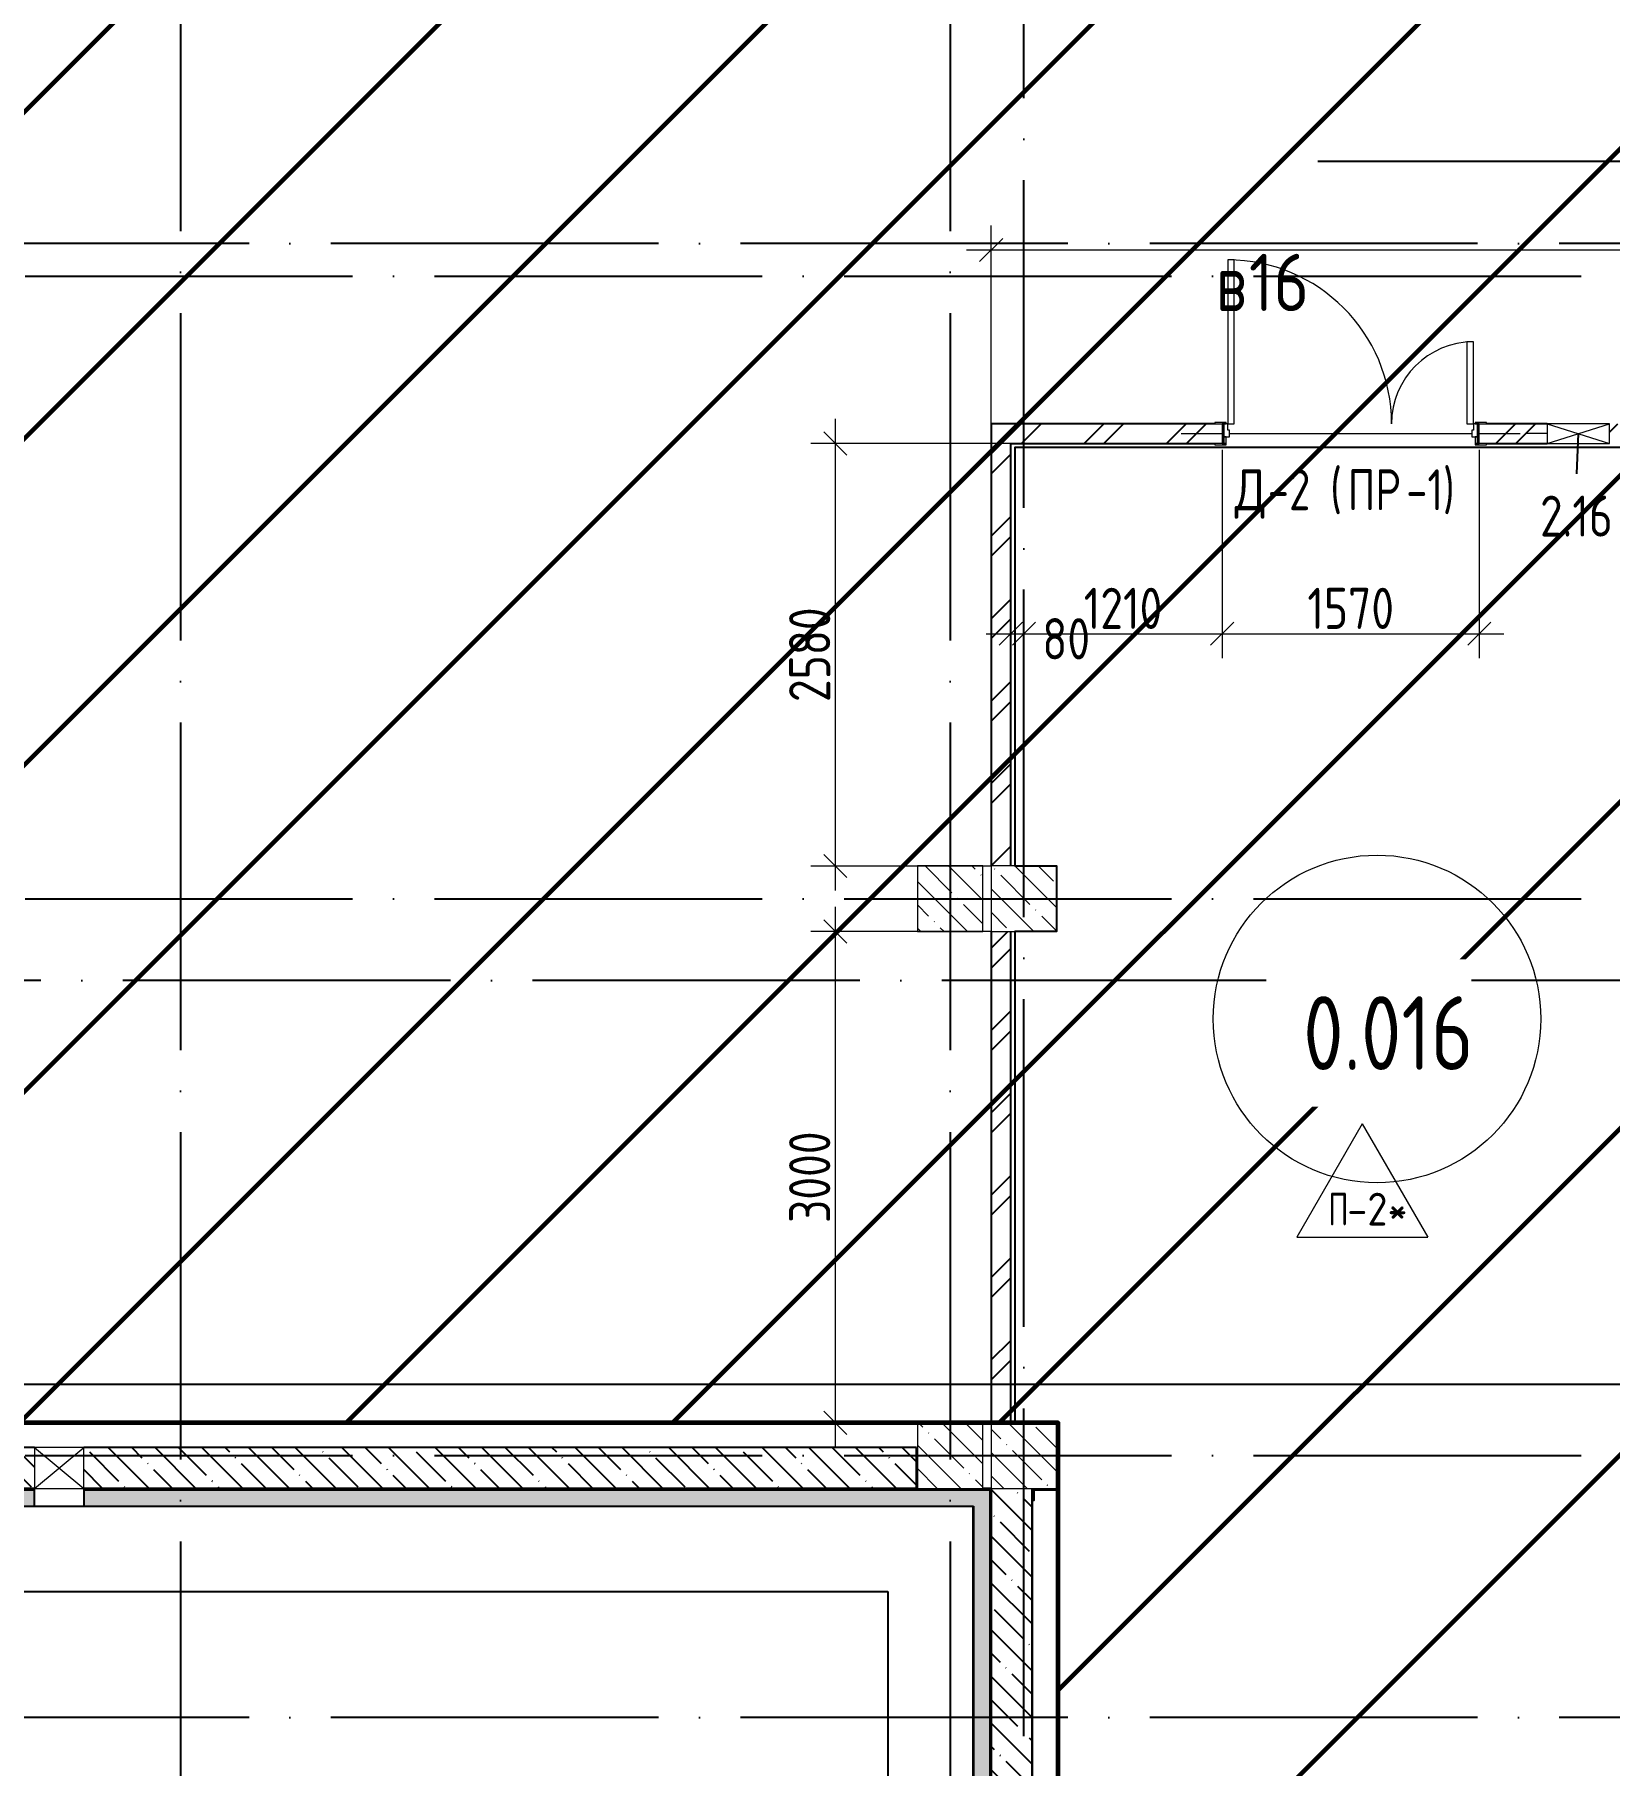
# Model space of a CAD drawing. Header units: millimetres. Extents: x -68946 to 288321, y -402657 to 324925.
# Drawn here: x 120766 to 130381, y 134531 to 145098 of the extents above; entities that cross this region are included whole.
import ezdxf

# ---------------------------------------------------------------- set-up
doc = ezdxf.new("R2010")
doc.units = ezdxf.units.MM
doc.linetypes.add('ADSK_Линия сетки', pattern=[2500, 2000, -250, 0, -250])
doc.linetypes.add('ADSK_Штриховая_ш3 п1_5', pattern=[22.5, 15, -7.5])
doc.layers.get('Defpoints').update_dxf_attribs({"color": 250})
for name, color, linetype, lineweight in [('3.4) ПТ-5         4 вып', 150, 'Continuous', 60), ('A-ANNO-DIMS', 250, 'Continuous', 9), ('A-AREA-BNDY', 7, 'Continuous', 5), ('A-AREA-IDEN', 250, 'Continuous', 9), ('A-DETL-1', 250, 'Continuous', 53), ('A-DETL-GENF', 250, 'Continuous', 9), ('A-DETL-GENF-1', 250, 'Continuous', 5), ('A-DOOR', 250, 'Continuous', 5), ('A-DOOR-1', 250, 'Continuous', 13), ('A-DOOR-FRAM', 250, 'Continuous', 5), ('A-DOOR-IDEN', 7, 'Continuous', 9), ('A-FLOR-IDEN', 7, 'Continuous', 9), ('A-GENM-1', 250, 'Continuous', 5), ('A-GENM-2', 250, 'Continuous', 5), ('A-GLAZ-IDEN', 7, 'Continuous', 9), ('A-WALL', 250, 'Continuous', 9), ('A-WALL-1', 250, 'Continuous', 50), ('A-WALL-2', 250, 'Continuous', 5), ('A-WALL-3', 250, 'Continuous', 13), ('A-WALL-FNSH-1', 250, 'Continuous', 5), ('G-ANNO-SYMB-3', 250, 'Continuous', 9), ('I-WALL-1', 250, 'Continuous', 5), ('S-COLS-1', 250, 'Continuous', 5), ('S-COLS-2', 250, 'Continuous', 5), ('Оси-1', 250, 'ADSK_Линия сетки', 9)]:
    doc.layers.add(name, color=color, linetype=linetype, lineweight=lineweight)
doc.layers.add('A-AREA-1', color=4, linetype='ADSK_Штриховая_ш3 п1_5', lineweight=25, true_color=0x00ffff)
doc.layers.add('A-GLAZ-1', color=7, linetype='Continuous', lineweight=5, true_color=0x7f7f7f)
doc.styles.add('GOST Common_1', font='', dxfattribs={"width": 0.9, "height": 250})
doc.styles.add('GOST Common_2', font='', dxfattribs={"width": 0.8, "height": 350})
doc.styles.add('ISOCPEUR', font='isocpeur.ttf', dxfattribs={"width": 0.8, "height": 100})
doc.styles.add('ISOCPEUR_1', font='isocpeur.ttf', dxfattribs={"width": 0.9, "height": 250})
doc.styles.add('ISOCPEUR_I_1', font='ГОСТ тип А.ttf', dxfattribs={"height": 2500})
doc.styles.add('А3', font='ГОСТ тип А.ttf')
doc.styles.get('GOST Common_1').set_extended_font_data('GOST Common')
doc.styles.get('GOST Common_2').set_extended_font_data('GOST Common')
doc.dimstyles.new('ADSK_Основной_2_5_мм', dxfattribs={"dimscale": 304.8, "dimtxt": 0.824897, "dimasz": 0.463911, "dimexe": 0.492126, "dimexo": 0.001615, "dimgap": 0.098425, "dimtad": 1, "dimdec": 0, "dimlfac": 304.8, "dimdsep": 46, "dimtxsty": 'GOST Common_1', "dimblk1": 'OBLIQUE', "dimblk2": 'OBLIQUE', "dimsah": 1, "dimcen": 0.09, "dimdle": 0.492126, "dimazin": 0, "dimtfac": 1, "dimtdec": 4, "dimtix": 1, "dimtmove": 0, "dimatfit": 3, "dimfxl": 1, "dimtvp": 1, "dimtolj": 1, "dimtzin": 0, "dimlwd": 9, "dimlwe": 9, "dimarcsym": 2})
doc.dimstyles.new('ADSK_Основной_2_5_мм_1', dxfattribs={"dimscale": 304.8, "dimtxt": 0.824897, "dimasz": 0.463911, "dimexe": 0.492126, "dimexo": 0.001615, "dimgap": 0.098425, "dimtad": 1, "dimdec": 0, "dimlfac": 304.8, "dimdsep": 46, "dimtxsty": 'GOST Common_1', "dimblk1": 'OBLIQUE', "dimblk2": 'OBLIQUE', "dimsah": 1, "dimcen": 0.09, "dimdle": 0.492126, "dimazin": 0, "dimtfac": 1, "dimtdec": 4, "dimtix": 1, "dimtmove": 1, "dimatfit": 3, "dimfxl": 1, "dimtvp": 1, "dimtolj": 1, "dimtzin": 0, "dimlwd": 9, "dimlwe": 9, "dimarcsym": 2})
pattern_1 = [(135, (12755.58, 117197.27), (-142.5612, -142.5612), []), (135, (12898.14, 117197.27), (-142.5612, -142.5612), [252.016, -50.403, 3.353, -47.05])]
pattern_2 = [(0, (12755.58, 117197.27), (120.968, 69.841), [80.645, -161.29]), (120, (12755.58, 117197.27), (-120.96808, 69.84086), [80.645, -161.29]), (60, (12755.58, 117197.27), (-8e-05, 139.68186), [0, -161.29, 80.645, 0])]
pattern_3 = [(45, (12755.58, 117197.27), (-251.4472, 251.4472), []), (45, (12755.58, 117578.27), (-251.4472, 251.4472), [])]

# ---------------------------------------------------------------- blocks, each defined once
blk = doc.blocks.new('BSC_Колонна _Прямоугольная - 400x400-V28-АР1_Маркировочный план подвала_ Блок 2_ 3')
at = {"layer": 'S-COLS-1'}
h = blk.add_hatch(dxfattribs=at)
h.set_pattern_fill('FP_38', color=256, style=0, pattern_type=2)
h.set_pattern_definition([(135, (-114050, -19225), (-142.56192, -142.56192), []), (135, (-113907.44, -19225), (-142.56192, -142.56192), [252.016, -50.403, 3.353, -47.05])])
h.paths.add_polyline_path([(200, -200), (200, 200), (-200, 200), (-200, -200)])
at = {"layer": 'S-COLS-2'}
for p, q in [((200, 200), (-200, 200)), ((-200, 200), (-200, -200)), ((200, -200), (200, 200)), ((-200, -200), (200, -200))]:
    blk.add_line(p, q, dxfattribs=at)
blk = doc.blocks.new('BSC_Колонна _Прямоугольная - 400x400-V35-АР1_Маркировочный план подвала_ Блок 2_ 3')
at = {"layer": 'S-COLS-1'}
h = blk.add_hatch(dxfattribs=at)
h.set_pattern_fill('FP_45', color=256, style=0, pattern_type=2)
h.set_pattern_definition([(135, (-114050, -22625), (-142.5612, -142.5612), []), (135, (-113907.44, -22625), (-142.5612, -142.5612), [252.016, -50.403, 3.353, -47.05])])
h.paths.add_polyline_path([(200, -200), (200, 200), (-200, 200), (-200, -200)])
at = {"layer": 'S-COLS-2'}
for p, q in [((200, 200), (-200, 200)), ((-200, 200), (-200, -200)), ((200, -200), (200, 200)), ((-200, -200), (200, -200))]:
    blk.add_line(p, q, dxfattribs=at)
blk = doc.blocks.new('BSC_Колонна _Прямоугольная - 400x400-V60-АР1_Маркировочный план подвала_ Блок 2_ 3')
at = {"layer": 'S-COLS-1'}
h = blk.add_hatch(dxfattribs=at)
h.set_pattern_fill('FP_70', color=256, style=0, pattern_type=2)
h.set_pattern_definition([(135, (-113600, -19225), (-142.56192, -142.56192), []), (135, (-113457.44, -19225), (-142.56192, -142.56192), [252.016, -50.403, 3.353, -47.05])])
h.paths.add_polyline_path([(200, -200), (200, 200), (-200, 200), (-200, -200)])
at = {"layer": 'S-COLS-2'}
for p, q in [((200, 200), (-200, 200)), ((-200, 200), (-200, -200)), ((200, -200), (200, 200)), ((-200, -200), (200, -200))]:
    blk.add_line(p, q, dxfattribs=at)
blk = doc.blocks.new('BSC_Колонна _Прямоугольная - 400x400-V61-АР1_Маркировочный план подвала_ Блок 2_ 3')
at = {"layer": 'S-COLS-1'}
h = blk.add_hatch(dxfattribs=at)
h.set_pattern_fill('FP_71', color=256, style=0, pattern_type=2)
h.set_pattern_definition([(135, (-113600, -22625), (-142.5612, -142.5612), []), (135, (-113457.44, -22625), (-142.5612, -142.5612), [252.016, -50.403, 3.353, -47.05])])
h.paths.add_polyline_path([(200, -200), (200, 200), (-200, 200), (-200, -200)])
at = {"layer": 'S-COLS-2'}
for p, q in [((200, 200), (-200, 200)), ((-200, 200), (-200, -200)), ((200, -200), (200, 200)), ((-200, -200), (200, -200))]:
    blk.add_line(p, q, dxfattribs=at)
blk = doc.blocks.new('Дверь_СКБ_2Ст - СОШ_Дв_1570_1550_x2100h _пр_ завертка-35617996-АР1_Маркировочный план подвала_ Блок 2_ 3')
at = {"layer": 'A-DOOR'}
h = blk.add_hatch(dxfattribs=at)
h.set_pattern_fill('FP_10', color=256, style=0, pattern_type=2)
h.set_pattern_definition([(135, (1501.41, 124.685), (-14.14214, -14.14214), []), (225, (1501.41, 124.685), (14.14214, -14.14214), [])])
h.paths.add_polyline_path([(797.5, 60), (787.5, 60), (787.5, -60), (797.5, -60)])
at = {"layer": 'A-DOOR-FRAM'}
h = blk.add_hatch(dxfattribs=at)
h.set_pattern_fill('FP_11', color=256, style=0, pattern_type=2)
h.set_pattern_definition([(45, (-621.384, 124.685), (-14.1421, 14.1421), []), (135, (-621.384, 124.685), (-14.1421, -14.1421), [])])
h.paths.add_polyline_path([(-762.5, 60), (-772.5, 60), (-772.5, -60), (-762.5, -60)])
at = {"layer": 'A-DOOR'}
for centre, radius, start, end in [((-737.5, 60), 1000, 0, 90), ((762.5, 60), 500, 90, 180)]:
    blk.add_arc(centre, radius, start, end, dxfattribs=at)
at = {"layer": 'A-DOOR-1'}
for p, q in [((-737.5, 1060), (-737.5, 60)), ((-697.5, 1060), (-737.5, 1060)), ((-697.5, 60), (-697.5, 1060)), ((762.5, 560), (722.5, 560)), ((722.5, 560), (722.5, 60)), ((762.5, 60), (762.5, 560)), ((-737.5, 60), (-697.5, 60)), ((722.5, 60), (762.5, 60))]:
    blk.add_line(p, q, dxfattribs=at)
at = {"layer": 'A-DOOR-FRAM'}
for p, q in [((-747.5, 68), (-817.5, 68)), ((-817.5, 68), (-817.5, 60)), ((-817.5, 60), (-747.5, 60)), ((-762.5, 60), (-772.5, 60)), ((-772.5, 60), (-772.5, -60)), ((-737.5, 60), (-762.5, 60)), ((-762.5, 60), (-762.5, -20)), ((-762.5, -60), (-762.5, 60)), ((-747.5, 60), (-747.5, 68)), ((-737.5, 20), (-737.5, 60)), ((-727.5, 20), (-737.5, 20)), ((-727.5, -20), (-727.5, 20)), ((762.5, 20), (752.5, 20)), ((752.5, 20), (752.5, -20)), ((762.5, 60), (762.5, 20)), ((787.5, 60), (762.5, 60)), ((842.5, 68), (772.5, 68)), ((772.5, 68), (772.5, 60)), ((772.5, 60), (842.5, 60)), ((787.5, -20), (787.5, 60)), ((797.5, 60), (787.5, 60)), ((787.5, 60), (787.5, -60)), ((797.5, -60), (797.5, 60)), ((842.5, 60), (842.5, 68)), ((-747.5, -60), (-817.5, -60)), ((-817.5, -60), (-817.5, -68)), ((-817.5, -68), (-747.5, -68)), ((-772.5, -60), (-762.5, -60)), ((-762.5, -20), (-727.5, -20)), ((-747.5, -20), (-762.5, -20)), ((-762.5, -20), (-762.5, -60)), ((-762.5, -60), (-747.5, -60)), ((-747.5, -60), (-747.5, -20)), ((-747.5, -68), (-747.5, -60)), ((752.5, -20), (787.5, -20)), ((787.5, -20), (772.5, -20)), ((772.5, -20), (772.5, -60)), ((772.5, -60), (787.5, -60)), ((842.5, -60), (772.5, -60)), ((772.5, -60), (772.5, -68)), ((772.5, -68), (842.5, -68)), ((787.5, -60), (787.5, -20)), ((787.5, -60), (797.5, -60)), ((842.5, -68), (842.5, -60))]:
    blk.add_line(p, q, dxfattribs=at)
blk = doc.blocks.new('_Wn_-As_OpeningMEP_wall__Rectangular - _Wn_-As_OpeningMEP_wall__Rectangular-40863529-АР1_Маркировочный план подвала_ Блок 2_ 3')
at = {"layer": 'A-DETL-GENF'}
for p, q in [((190, 60), (-190, 60)), ((-190, 60), (-190, -60)), ((190, -60), (190, 60)), ((-190, -60), (190, -60))]:
    blk.add_line(p, q, dxfattribs=at)
at = {"layer": 'A-DETL-GENF-1'}
for p, q in [((190, -60), (-190, 60)), ((190, 60), (-190, -60)), ((-190, 60), (-190, -60)), ((190, -60), (190, 60))]:
    blk.add_line(p, q, dxfattribs=at)
blk = doc.blocks.new('_Wn_-As_OpeningMEP_wall__Rectangular - _Wn_-As_OpeningMEP_wall__Rectangular-32493704-АР1_Маркировочный план подвала_ Блок 2_ 3')
at = {"layer": 'A-DETL-GENF'}
for p, q in [((150, 125), (-150, 125)), ((-150, 125), (-150, -125)), ((150, -125), (150, 125)), ((-150, -125), (150, -125))]:
    blk.add_line(p, q, dxfattribs=at)
at = {"layer": 'A-DETL-GENF-1'}
for p, q in [((150, -125), (-150, 125)), ((150, 125), (-150, -125)), ((-150, 125), (-150, -125)), ((150, -125), (150, 125))]:
    blk.add_line(p, q, dxfattribs=at)
blk = doc.blocks.new('Ом_Перемычка из уголков - A1-1_57 63x100x6-V106-АР1_Маркировочный план подвала_ Блок 2_ 3')
at = {"layer": 'A-GENM-2'}
for p, q in [((-910, 0), (-660, 0)), ((-615, 0), (865, 0)), ((910, 0), (1160, 0))]:
    blk.add_line(p, q, dxfattribs=at)
blk = doc.blocks.new('Ом_Арматурная перемычка - A1-0_27-32789181-АР1_Маркировочный план подвала_ Блок 2_ 3')
at = {"layer": 'A-GENM-2'}
blk.add_line((250, 0), (380, 0), dxfattribs=at)
blk = doc.blocks.new('AAR_СКБ_Марка_Помещения - Номер-17325395-АР1_Маркировочный план подвала_ Блок 2_ 3')
at = {"layer": 'A-AREA-IDEN'}
blk.add_circle((0, 1.502), 4, dxfattribs=at)
blk = doc.blocks.new('_Oblique')
at = {"color": 0, "linetype": 'ByBlock', "lineweight": -2}
blk.add_line((-0.5, -0.5), (0.5, 0.5), dxfattribs=at)
blk = doc.blocks.new('*D5513')
at = {"layer": 'A-ANNO-DIMS', "color": 0, "lineweight": 9, "transparency": 16777216}
for p, q in [((125654, 139772), (125654, 136472)), ((126605, 139622), (125504, 139622)), ((126605, 136622), (125504, 136622))]:
    blk.add_line(p, q, dxfattribs=at)
at = {"layer": 'Defpoints', "color": 0, "transparency": 16777216}
for p in [(126606, 139622), (125654, 136622), (126606, 136622)]:
    blk.add_point(p, dxfattribs=at)
at = {"layer": 'A-ANNO-DIMS', "color": 0, "lineweight": 9, "transparency": 16777216, "xscale": 141.4, "yscale": 141.4, "zscale": 141.4}
for p, rotation in [((125654, 139622), 90), ((125654, 136622), 270)]:
    blk.add_blockref('_Oblique', p, dxfattribs=dict(at, rotation=rotation))
at = {"layer": 'A-ANNO-DIMS', "color": 0, "lineweight": 25, "transparency": 16777216, "insert": (125498, 138122), "char_height": 251.4, "width": 756.84, "attachment_point": 5, "rotation": 90, "style": 'А3'}
blk.add_mtext('\\A1;3000', dxfattribs=at)
blk = doc.blocks.new('*D5514')
at = {"layer": 'A-ANNO-DIMS', "color": 0, "lineweight": 9, "transparency": 16777216}
for p, q in [((125654, 142752), (125654, 139872)), ((126725, 142602), (125504, 142602)), ((126605, 140022), (125504, 140022))]:
    blk.add_line(p, q, dxfattribs=at)
at = {"layer": 'Defpoints', "color": 0, "transparency": 16777216}
for p in [(126726, 142602), (125654, 140022), (126606, 140022)]:
    blk.add_point(p, dxfattribs=at)
at = {"layer": 'A-ANNO-DIMS', "color": 0, "lineweight": 9, "transparency": 16777216, "xscale": 141.4, "yscale": 141.4, "zscale": 141.4}
for p, rotation in [((125654, 142602), 90), ((125654, 140022), 270)]:
    blk.add_blockref('_Oblique', p, dxfattribs=dict(at, rotation=rotation))
at = {"layer": 'A-ANNO-DIMS', "color": 0, "lineweight": 25, "transparency": 16777216, "insert": (125498, 141312), "char_height": 251.4, "width": 756.84, "attachment_point": 5, "rotation": 90, "style": 'А3'}
blk.add_mtext('\\A1;2580', dxfattribs=at)
blk = doc.blocks.new('*D5515')
at = {"layer": 'A-ANNO-DIMS', "color": 0, "lineweight": 9, "transparency": 16777216}
for p, q in [((126606, 142723), (126606, 143933)), ((149236, 143882), (149236, 143633)), ((126456, 143783), (149386, 143783))]:
    blk.add_line(p, q, dxfattribs=at)
at = {"layer": 'Defpoints', "color": 0, "transparency": 16777216}
for p in [(149236, 143883), (149236, 143783), (126606, 142722)]:
    blk.add_point(p, dxfattribs=at)
at = {"layer": 'A-ANNO-DIMS', "color": 0, "lineweight": 9, "transparency": 16777216, "xscale": 141.4, "yscale": 141.4, "zscale": 141.4, "rotation": 180}
blk.add_blockref('_Oblique', (126606, 143783), dxfattribs=at)
at = {"layer": 'A-ANNO-DIMS', "color": 0, "lineweight": 9, "transparency": 16777216, "xscale": 141.4, "yscale": 141.4, "zscale": 141.4}
blk.add_blockref('_Oblique', (149236, 143783), dxfattribs=at)
at = {"layer": 'A-ANNO-DIMS', "color": 0, "lineweight": 25, "transparency": 16777216, "insert": (140356, 144338), "char_height": 251.4, "width": 946.05, "attachment_point": 1, "line_spacing_factor": 1.022761, "style": 'А3'}
blk.add_mtext('\\A1;22630', dxfattribs=at)
blk = doc.blocks.new('*D5571')
at = {"layer": 'A-ANNO-DIMS', "color": 0, "lineweight": 9, "transparency": 16777216}
for p, q in [((126726, 141539), (126726, 141290)), ((126806, 141539), (126806, 141290)), ((126576, 141440), (126956, 141440))]:
    blk.add_line(p, q, dxfattribs=at)
at = {"layer": 'Defpoints', "color": 0, "transparency": 16777216}
for p in [(126726, 141540), (126806, 141540), (126806, 141440)]:
    blk.add_point(p, dxfattribs=at)
at = {"layer": 'A-ANNO-DIMS', "color": 0, "lineweight": 9, "transparency": 16777216, "xscale": 141.4, "yscale": 141.4, "zscale": 141.4, "rotation": 180}
blk.add_blockref('_Oblique', (126726, 141440), dxfattribs=at)
at = {"layer": 'A-ANNO-DIMS', "color": 0, "lineweight": 9, "transparency": 16777216, "xscale": 141.4, "yscale": 141.4, "zscale": 141.4}
blk.add_blockref('_Oblique', (126806, 141440), dxfattribs=at)
at = {"layer": 'A-ANNO-DIMS', "color": 0, "lineweight": 25, "transparency": 16777216, "insert": (126918, 141535), "char_height": 251.4, "width": 378.42, "attachment_point": 1, "line_spacing_factor": 1.022761, "style": 'А3'}
blk.add_mtext('\\A1;80', dxfattribs=at)
blk = doc.blocks.new('*D5572')
at = {"layer": 'A-ANNO-DIMS', "color": 0, "lineweight": 9, "transparency": 16777216}
for p, q in [((128016, 142562), (128016, 141290)), ((126806, 141539), (126806, 141290)), ((126656, 141440), (128166, 141440))]:
    blk.add_line(p, q, dxfattribs=at)
at = {"layer": 'Defpoints', "color": 0, "transparency": 16777216}
for p in [(128016, 142562), (126806, 141540), (128016, 141440)]:
    blk.add_point(p, dxfattribs=at)
at = {"layer": 'A-ANNO-DIMS', "color": 0, "lineweight": 9, "transparency": 16777216, "xscale": 141.4, "yscale": 141.4, "zscale": 141.4, "rotation": 180}
blk.add_blockref('_Oblique', (126806, 141440), dxfattribs=at)
at = {"layer": 'A-ANNO-DIMS', "color": 0, "lineweight": 9, "transparency": 16777216, "xscale": 141.4, "yscale": 141.4, "zscale": 141.4}
blk.add_blockref('_Oblique', (128016, 141440), dxfattribs=at)
at = {"layer": 'A-ANNO-DIMS', "color": 0, "lineweight": 25, "transparency": 16777216, "insert": (127411, 141595), "char_height": 251.4, "width": 644.34, "attachment_point": 5, "style": 'А3'}
blk.add_mtext('\\A1;1210', dxfattribs=at)
blk = doc.blocks.new('*D5573')
at = {"layer": 'A-ANNO-DIMS', "color": 0, "lineweight": 9, "transparency": 16777216}
for p, q in [((128016, 142562), (128016, 141290)), ((129586, 142562), (129586, 141290)), ((127866, 141440), (129736, 141440))]:
    blk.add_line(p, q, dxfattribs=at)
at = {"layer": 'Defpoints', "color": 0, "transparency": 16777216}
for p in [(128016, 142562), (129586, 142562), (129586, 141440)]:
    blk.add_point(p, dxfattribs=at)
at = {"layer": 'A-ANNO-DIMS', "color": 0, "lineweight": 9, "transparency": 16777216, "xscale": 141.4, "yscale": 141.4, "zscale": 141.4, "rotation": 180}
blk.add_blockref('_Oblique', (128016, 141440), dxfattribs=at)
at = {"layer": 'A-ANNO-DIMS', "color": 0, "lineweight": 9, "transparency": 16777216, "xscale": 141.4, "yscale": 141.4, "zscale": 141.4}
blk.add_blockref('_Oblique', (129586, 141440), dxfattribs=at)
at = {"layer": 'A-ANNO-DIMS', "color": 0, "lineweight": 25, "transparency": 16777216, "insert": (128801, 141595), "char_height": 251.4, "width": 700.59, "attachment_point": 5, "style": 'А3'}
blk.add_mtext('\\A1;1570', dxfattribs=at)
blk = doc.blocks.new('AAR_СКБ_Марка_Перекрытия - Марка пола-17325028-АР1_Маркировочный план подвала_ Блок 2_ 3')
at = {"layer": 'A-FLOR-IDEN'}
for p, q in [((0, 6.93), (-4, 0)), ((0, 6.93), (4, 0)), ((-4, 0), (4, 0))]:
    blk.add_line(p, q, dxfattribs=at)

msp = doc.modelspace()

# ---------------------------------------------------------------- hatches: boundary and pattern name
at = {"layer": '3.4) ПТ-5         4 вып'}
h = msp.add_hatch(dxfattribs=at)
h.set_pattern_fill('ANSI31', color=256, scale=444)
h.paths.add_polyline_path([(165505.5794, 175922.2725), (153204.5565, 175922.2725), (153204.5565, 167092.2731), (149255.5794, 167092.2731), (149255.5784, 175522.2725), (135005.5883, 175522.2725), (135005.5883, 173822.2731), (130555.579, 173822.2731), (130555.579, 175522.2731), (121455.5793, 175522.2731), (121455.5793, 175716.2262), (106155.5788, 175716.2262), (106155.5788, 166612.2956), (110205.5784, 166612.2956), (110205.5784, 156972.2956), (113915.5784, 156952.2731), (113915.5784, 153345.7592), (117855.579, 153345.7592), (117855.579, 136622.2725), (127015.579, 136622.2725), (127015.579, 133327.2725), (128505.579, 133322.2725), (128505.579, 127472.2731), (133700.8917, 127472.2731), (133700.8917, 142722.2735), (146655.5784, 142722.2735), (146655.5784, 139012.2735), (149375.5784, 139012.2735), (149375.5784, 130197.2725), (153220.5784, 130197.2725), (153220.5784, 117287.2731), (157805.5794, 117272.2731), (157805.5784, 128892.2731), (165505.5794, 128892.2731)])
h.paths.add_polyline_path([(131455.5794, 162522.2404), (131855.5794, 162522.2404), (131855.5794, 145322.2729), (131455.5794, 145322.2729)], flags=16)
h.paths.add_polyline_path([(137205.5784, 162322.241), (137205.5784, 162522.2404), (153005.5784, 162522.2404), (153005.5784, 162522.241), (153205.5784, 162522.241), (153205.5784, 145322.2725), (153005.5784, 145322.2725), (153005.5784, 150522.2404), (149255.5794, 150522.2404), (149255.5794, 150722.2404), (153005.5784, 150722.2404), (153005.5784, 154752.4235), (149255.5784, 154752.4235), (149255.5784, 154952.4235), (153005.5784, 154952.4235), (153005.5784, 159702.2731), (149055.5784, 159702.2731), (149055.5784, 159902.2731), (153005.5784, 159902.2731), (153005.5784, 162322.241)], flags=16)
h.paths.add_polyline_path([(136905.5789, 145522.2729), (149255.5784, 145522.2729), (149255.5784, 147472.2729), (152482.3145, 147472.2729), (152482.3145, 145322.2725), (149255.5784, 145322.2725), (136905.5789, 145322.2725)], flags=16)
h.paths.add_polyline_path([(149255.5784, 140862.2725), (153005.5774, 140862.2725), (153005.5774, 140662.2725), (149255.5784, 140662.2725)], flags=16)
h.paths.add_polyline_path([(157805.5794, 171022.3919), (158005.5794, 171022.3919), (158005.5794, 157922.2725), (157805.5794, 157922.2725)], flags=16)
at = {"layer": 'A-WALL', "lineweight": 25}
h = msp.add_hatch(color=256, dxfattribs=at)
h.paths.add_polyline_path([(126597.579, 136214.2725), (126597.579, 136222.2725), (121065.579, 136222.2725), (121065.579, 136214.2725), (126555.579, 136214.2725)])
h.paths.add_polyline_path([(120765.579, 136214.2725), (120765.579, 136222.2725), (117447.579, 136222.2725), (117447.579, 136214.2725), (117855.579, 136214.2725)])
msp.add_hatch(color=256, dxfattribs=at).paths.add_polyline_path([(126605.579, 127222.2731), (126605.579, 136222.2725), (126597.579, 136222.2725), (126597.579, 127222.2731), (126601.7741, 127222.2731)])
at = {"layer": 'A-WALL-2', "lineweight": 25}
h = msp.add_hatch(dxfattribs=at)
h.set_pattern_fill('FP_3', color=256, style=0, pattern_type=2)
h.set_pattern_definition(pattern_2)
h.paths.add_polyline_path([(126497.579, 136114.2725), (126497.579, 136214.2725), (121065.579, 136214.2725), (121065.579, 136114.2725), (126495.579, 136114.2725)])
h.paths.add_polyline_path([(120765.579, 136114.2725), (120765.579, 136214.2725), (117347.579, 136214.2725), (117347.579, 136114.2725)])
h = msp.add_hatch(dxfattribs=at)
h.set_pattern_fill('FP_3', color=256, style=0, pattern_type=2)
h.set_pattern_definition(pattern_2)
h.paths.add_polyline_path([(126497.579, 127214.2731), (126597.579, 127214.2731), (126597.579, 136214.2725), (126497.579, 136214.2725), (126497.579, 127222.2731), (126495.579, 127222.2731), (126495.579, 127214.2731)])
at = {"layer": 'I-WALL-1', "lineweight": 25}
h = msp.add_hatch(dxfattribs=at)
h.set_pattern_fill('FP_2', color=256, style=0, pattern_type=2)
h.set_pattern_definition(pattern_3)
h.paths.add_polyline_path([(148634.2999, 142602.2735), (149355.5784, 142602.2735), (149355.5784, 142722.2735), (146025.5784, 142722.2735), (146025.5784, 142602.2735), (146655.5784, 142602.2735)])
h.paths.add_polyline_path([(144410.5784, 142602.2735), (144455.5784, 142602.2735), (144455.5784, 142722.2735), (143962.9647, 142722.2735), (143962.9647, 142602.2735)])
h.paths.add_polyline_path([(143562.9647, 142602.2735), (143562.9647, 142722.2735), (138325.579, 142722.2735), (138325.579, 142602.2735), (143126.1684, 142602.2735)])
h.paths.add_polyline_path([(137295.579, 142602.2735), (137295.579, 142722.2735), (136915.579, 142722.2735), (136915.579, 142602.2735)])
h.paths.add_polyline_path([(135635.579, 142602.2735), (135635.579, 142722.2735), (135385.579, 142722.2735), (135385.579, 142602.2735)])
h.paths.add_polyline_path([(130380.579, 142602.2735), (130435.579, 142602.2735), (130435.579, 142722.2735), (130380.579, 142722.2735), (130380.579, 142714.5088)])
h.paths.add_polyline_path([(133755.5784, 142602.2735), (134355.579, 142602.2735), (134355.579, 142722.2735), (131485.579, 142722.2735), (131485.579, 142602.2735), (132109.9055, 142602.2735)])
h.paths.add_polyline_path([(130000.579, 142602.2735), (130000.579, 142722.2735), (129585.579, 142722.2735), (129585.579, 142602.2735), (129630.579, 142602.2735)])
h.paths.add_polyline_path([(126605.579, 142602.2735), (128015.579, 142602.2735), (128015.579, 142722.2735), (126605.579, 142722.2735)])
h = msp.add_hatch(dxfattribs=at)
h.set_pattern_fill('FP_2', color=256, style=0, pattern_type=2)
h.set_pattern_definition(pattern_3)
h.paths.add_polyline_path([(126725.579, 140022.2725), (126725.579, 142602.2735), (126605.579, 142602.2735), (126605.579, 140022.2725)])
h = msp.add_hatch(dxfattribs=at)
h.set_pattern_fill('FP_2', color=256, style=0, pattern_type=2)
h.set_pattern_definition(pattern_3)
h.paths.add_polyline_path([(126725.579, 136622.2725), (126725.579, 139622.2725), (126605.579, 139622.2725), (126605.579, 136622.2725)])
h = msp.add_hatch(dxfattribs=at)
h.set_pattern_fill('FP_1', color=256, style=0, pattern_type=2)
h.set_pattern_definition(pattern_1)
h.paths.add_polyline_path([(126150.579, 136222.2725), (126150.579, 136472.2725), (121065.579, 136472.2725), (121065.579, 136222.2725), (123847.7084, 136222.2725)])
h.paths.add_polyline_path([(120765.579, 136222.2725), (120765.579, 136472.2725), (117860.579, 136472.2725), (117860.579, 136222.2725)])
h = msp.add_hatch(dxfattribs=at)
h.set_pattern_fill('FP_1', color=256, style=0, pattern_type=2)
h.set_pattern_definition(pattern_1)
h.paths.add_polyline_path([(126855.579, 133322.2725), (126855.579, 136222.2725), (126605.579, 136222.2725), (126605.579, 133322.2725)])

# ---------------------------------------------------------------- linework, layer by layer
at = {"layer": '3.4) ПТ-5         4 вып'}
msp.add_lwpolyline([(165505.5794, 175922.2725), (165505.5794, 128892.2731), (157805.5784, 128892.2731), (157805.5794, 117272.2731), (153220.5784, 117287.2731), (153220.5784, 130197.2725), (149375.5784, 130197.2725), (149375.5784, 139012.2735), (146655.5784, 139012.2735), (146655.5784, 142722.2735), (133700.8917, 142722.2735), (133700.8917, 127422.2725), (133700.8917, 127472.2731), (128505.579, 127472.2731), (128505.579, 133322.2725), (127015.579, 133327.2725), (127015.579, 136622.2725), (117855.579, 136622.2725), (117855.579, 153345.7592), (113915.5784, 153345.7592), (113915.5784, 156952.2731), (110205.5784, 156972.2956)], dxfattribs=at)
at = {"layer": 'A-AREA-1', "lineweight": 25}
for p, q in [((126865.579, 136147.2725), (126865.579, 136217.2725)), ((126865.579, 136177.2725), (126865.579, 136217.2725)), ((127015.579, 136222.2725), (127015.579, 136212.2725))]:
    msp.add_line(p, q, dxfattribs=at)
at = {"layer": 'A-AREA-BNDY', "lineweight": 25, "flags": 128}
msp.add_lwpolyline([(127005.579, 136622.2725), (127005.579, 136222.2725), (127015.579, 136222.2725), (127015.579, 136212.2725), (126865.579, 136212.2725), (126865.579, 136177.2725), (126865.579, 136147.2725), (126855.579, 136147.2725), (126855.579, 133332.2725), (126955.579, 133332.2725), (127010.579, 133332.2725), (127010.579, 133322.2725), (128505.579, 133322.2725), (128505.579, 127472.2731), (133730.5784, 127472.2731), (133730.5784, 142577.2735), (126750.579, 142577.2735), (126750.579, 140022.2725), (127005.579, 140022.2725), (127005.579, 139622.2725), (126750.579, 139622.2725), (126750.579, 136622.2725)], close=True, dxfattribs=at)
at = {"layer": 'A-DETL-1', "lineweight": 25}
for p, q in [((126495.579, 136112.2725), (117345.579, 136112.2725)), ((126495.579, 127112.2731), (126495.579, 136112.2725)), ((116825.579, 135592.2725), (125975.579, 135592.2725)), ((125975.579, 135592.2725), (125975.579, 126592.2731))]:
    msp.add_line(p, q, dxfattribs=at)
at = {"layer": 'A-GLAZ-IDEN', "lineweight": 25}
msp.add_line((130190.579, 142662.2735), (130180.6521, 142416.9859), dxfattribs=at)
at = {"layer": 'A-WALL-1', "lineweight": 25}
for p, q in [((127970.579, 142722.2735), (126605.579, 142722.2735)), ((126605.579, 142722.2735), (126605.579, 140022.2725)), ((130000.579, 142722.2735), (129630.579, 142722.2735)), ((126725.579, 142602.2735), (127970.579, 142602.2735)), ((126725.579, 140022.2725), (126725.579, 142602.2735)), ((129630.579, 142602.2735), (130000.579, 142602.2735)), ((126605.579, 139622.2725), (126605.579, 136622.2725)), ((126725.579, 136622.2725), (126725.579, 139622.2725)), ((120765.579, 136472.2725), (117860.579, 136472.2725)), ((126150.579, 136472.2725), (121065.579, 136472.2725)), ((126150.579, 136222.2725), (126150.579, 136472.2725)), ((117447.579, 136214.2725), (120765.579, 136214.2725)), ((120765.579, 136214.2725), (120765.579, 136222.2725)), ((121065.579, 136222.2725), (121065.579, 136214.2725)), ((121065.579, 136214.2725), (126597.579, 136214.2725)), ((126150.579, 136222.2725), (126155.579, 136222.2725)), ((126605.579, 136222.2725), (126555.579, 136222.2725)), ((126597.579, 136214.2725), (126597.579, 127214.2731)), ((126605.579, 136222.2725), (126605.579, 133322.2725)), ((126855.579, 133322.2725), (126855.579, 136222.2725)), ((117345.579, 136114.2725), (120765.579, 136114.2725)), ((121065.579, 136114.2725), (126497.579, 136114.2725)), ((126497.579, 136114.2725), (126497.579, 127112.2731))]:
    msp.add_line(p, q, dxfattribs=at)
at = {"layer": 'A-WALL-2', "lineweight": 25}
for p, q in [((120765.579, 136114.2725), (120765.579, 136214.2725)), ((121065.579, 136214.2725), (121065.579, 136114.2725))]:
    msp.add_line(p, q, dxfattribs=at)
at = {"layer": 'A-WALL-3', "lineweight": 25}
for p, q in [((120765.579, 136222.2725), (117860.579, 136222.2725)), ((126150.579, 136222.2725), (121065.579, 136222.2725))]:
    msp.add_line(p, q, dxfattribs=at)
at = {"layer": 'A-WALL-FNSH-1', "lineweight": 25}
for p, q in [((120765.579, 136112.2725), (120765.579, 136114.2725)), ((121065.579, 136114.2725), (121065.579, 136112.2725))]:
    msp.add_line(p, q, dxfattribs=at)
at = {"layer": 'G-ANNO-SYMB-3', "lineweight": 25}
for p, q in [((132105.1437, 144322.2725), (128600.026, 144322.2725)), ((116476.8305, 136858.6512), (133192.5955, 136858.6512))]:
    msp.add_line(p, q, dxfattribs=at)
at = {"layer": 'Оси-1', "lineweight": 25}
for p, q in [((121655.5793, 178399.2771), (121655.5793, 113438.4326)), ((126355.579, 178399.2771), (126355.579, 113438.4326)), ((126805.579, 114708.4326), (126805.579, 177129.2771)), ((169576.458, 143822.3919), (112075.5784, 143822.3919)), ((78205.6799, 143622.2725), (168306.458, 143622.2725)), ((78205.6799, 139822.2725), (169576.458, 139822.2725)), ((168306.458, 139322.3919), (112075.5784, 139322.3919)), ((78205.6799, 136422.2725), (169576.458, 136422.2725)), ((169576.458, 134822.3322), (112075.5784, 134822.3322))]:
    msp.add_line(p, q, dxfattribs=at)

# ---------------------------------------------------------------- block references
at = {"layer": 'A-AREA-IDEN', "lineweight": 25, "xscale": 250, "yscale": 250, "zscale": 99.99999999999993}
msp.add_blockref('AAR_СКБ_Марка_Помещения - Номер-17325395-АР1_Маркировочный план подвала_ Блок 2_ 3', (128961.9105, 138712.8281), dxfattribs=at)
at = {"layer": 'A-DOOR', "lineweight": 25}
msp.add_blockref('Дверь_СКБ_2Ст - СОШ_Дв_1570_1550_x2100h _пр_ завертка-35617996-АР1_Маркировочный план подвала_ Блок 2_ 3', (128788.079, 142662.2735), dxfattribs=at)
at = {"layer": 'A-FLOR-IDEN', "lineweight": 25, "xscale": 99.99999999999993, "yscale": 99.99999999999993, "zscale": 99.99999999999993}
msp.add_blockref('AAR_СКБ_Марка_Перекрытия - Марка пола-17325028-АР1_Маркировочный план подвала_ Блок 2_ 3', (128872.0143, 137755.6547), dxfattribs=at)
at = {"layer": 'A-GENM-1', "lineweight": 25}
msp.add_blockref('Ом_Перемычка из уголков - A1-1_57 63x100x6-V106-АР1_Маркировочный план подвала_ Блок 2_ 3', (128675.579, 142662.2735), dxfattribs=at)
at = {"layer": 'A-GENM-1', "lineweight": 25, "rotation": 180}
msp.add_blockref('Ом_Арматурная перемычка - A1-0_27-32789181-АР1_Маркировочный план подвала_ Блок 2_ 3', (130250.579, 142662.2735), dxfattribs=at)
at = {"layer": 'A-GLAZ-1', "lineweight": 25, "rotation": 180}
for name, p in [('_Wn_-As_OpeningMEP_wall__Rectangular - _Wn_-As_OpeningMEP_wall__Rectangular-40863529-АР1_Маркировочный план подвала_ Блок 2_ 3', (130190.579, 142662.2735)), ('_Wn_-As_OpeningMEP_wall__Rectangular - _Wn_-As_OpeningMEP_wall__Rectangular-32493704-АР1_Маркировочный план подвала_ Блок 2_ 3', (120915.579, 136347.2725))]:
    msp.add_blockref(name, p, dxfattribs=at)
at = {"layer": 'S-COLS-2', "lineweight": 25}
for name, p in [('BSC_Колонна _Прямоугольная - 400x400-V61-АР1_Маркировочный план подвала_ Блок 2_ 3', (126355.579, 139822.2725)), ('BSC_Колонна _Прямоугольная - 400x400-V35-АР1_Маркировочный план подвала_ Блок 2_ 3', (126805.579, 139822.2725)), ('BSC_Колонна _Прямоугольная - 400x400-V60-АР1_Маркировочный план подвала_ Блок 2_ 3', (126355.579, 136422.2725)), ('BSC_Колонна _Прямоугольная - 400x400-V28-АР1_Маркировочный план подвала_ Блок 2_ 3', (126805.579, 136422.2725))]:
    msp.add_blockref(name, p, dxfattribs=at)

# ---------------------------------------------------------------- texts
at = {"layer": 'A-DOOR-IDEN', "lineweight": 25, "char_height": 250, "attachment_point": 1, "style": 'GOST Common_2'}
for s, insert, width in [('\\fGOST Common|b0|i0|c204|p34|;\\W.9;Д', (128092.0042, 142443.999), 245.316375), ('-2 (', (128294.4105, 142443.999), 591.645375), ('ПР', (128782.5667, 142443.999), 432.91125), ('-1)', (129139.7542, 142443.999), 440.126437)]:
    msp.add_mtext(s, dxfattribs=dict(at, insert=insert, width=width))
at = {"layer": 'A-FLOR-IDEN', "lineweight": 25, "char_height": 200, "attachment_point": 1, "style": 'ISOCPEUR_1'}
for s, insert, width in [('\\fISOCPEUR|b0|i0|c204|p34|;\\W.7;П', (128664.3294, 138027.0405), 140.295312), ('-2*', (128780.0846, 138027.0405), 387.215062)]:
    msp.add_mtext(s, dxfattribs=dict(at, insert=insert, width=width))
at = {"layer": 'A-GLAZ-IDEN', "lineweight": 25, "insert": (129957.2953, 142283.3401), "char_height": 250, "width": 529.11375, "attachment_point": 1, "style": 'ISOCPEUR_I_1'}
msp.add_mtext('2.16', dxfattribs=at)
at = {"layer": 'G-ANNO-SYMB-3', "lineweight": 25, "char_height": 350, "attachment_point": 1, "style": 'GOST Common_1'}
for s, insert, width in [(' 16', (128179.4729, 143759.7792), 525.907), ('\\fGOST Common|b0|i0|c204|p34|;\\W.8;в', (127978.3896, 143759.7792), 243.713)]:
    msp.add_mtext(s, dxfattribs=dict(at, insert=insert, width=width))

# ---------------------------------------------------------------- dimensions: what is measured, and where the dimension line sits
at = {"layer": 'A-ANNO-DIMS', "lineweight": 25}
for base, p1, p2, override, picture, middle in [((149235.5784, 143782.8679), (126605.579, 142722.2735), (149235.5784, 143882.8528), {"dimlfac": 1, "dimpost": '<>', "dimtxsty": 'А3', "dimfxl": 22659.74002}, '*D5515', (140829.173, 143972.9083)), ((126805.579, 141439.5341), (126725.579, 141539.519), (126805.579, 141539.519), {"dimlfac": 1, "dimpost": '<>', "dimtxsty": 'А3', "dimfxl": 80}, '*D5571', (127106.9424, 141169.9407))]:
    dim = msp.add_linear_dim(base=base, p1=p1, p2=p2, dimstyle='ADSK_Основной_2_5_мм_1', override=override, dxfattribs=at)
    dim.commit()
    dim.dimension.update_dxf_attribs({"geometry": picture, "text_midpoint": middle, "dimtype": 160})
for base, p1, p2, override, picture, middle in [((125653.7472, 140022.2725), (126725.579, 142602.2735), (126605.579, 140022.2725), {"dimlfac": 1, "dimpost": '<>', "dimtxsty": 'А3', "dimfxl": 2582.790173}, '*D5514', (125498.0328, 141312.273)), ((125653.7472, 136622.2725), (126605.579, 139622.2725), (126605.579, 136622.2725), {"dimlfac": 1, "dimpost": '<>', "dimtxsty": 'А3', "dimfxl": 3000}, '*D5513', (125498.0328, 138122.2725))]:
    dim = msp.add_linear_dim(base=base, p1=p1, p2=p2, angle=90, dimstyle='ADSK_Основной_2_5_мм', override=override, dxfattribs=at)
    dim.commit()
    dim.dimension.update_dxf_attribs({"geometry": picture, "text_midpoint": middle})
for base, p1, p2, override, picture, middle in [((128015.579, 141439.5341), (126805.579, 141539.519), (128015.579, 142562.2735), {"dimlfac": 1, "dimpost": '<>', "dimtxsty": 'А3', "dimfxl": 1584.337971}, '*D5572', (127410.579, 141595.2485)), ((129585.579, 141439.5341), (128015.579, 142562.2735), (129585.579, 142562.2735), {"dimlfac": 1, "dimpost": '<>', "dimtxsty": 'А3', "dimfxl": 1570}, '*D5573', (128800.579, 141595.2485))]:
    dim = msp.add_linear_dim(base=base, p1=p1, p2=p2, dimstyle='ADSK_Основной_2_5_мм', override=override, dxfattribs=at)
    dim.commit()
    dim.dimension.update_dxf_attribs({"geometry": picture, "text_midpoint": middle})

# ---------------------------------------------------------------- next in the draw order: texts
at = {"layer": 'A-AREA-IDEN', "lineweight": 25, "insert": (128511.1733, 139226.9702), "char_height": 450, "width": 800.885812, "attachment_point": 1, "style": 'ISOCPEUR', "bg_fill": 3, "box_fill_scale": 1.5, "bg_fill_color": 256, "bg_fill_transparency": 0}
msp.add_mtext('0.016', dxfattribs=at)

doc.saveas('drawing.dxf')
